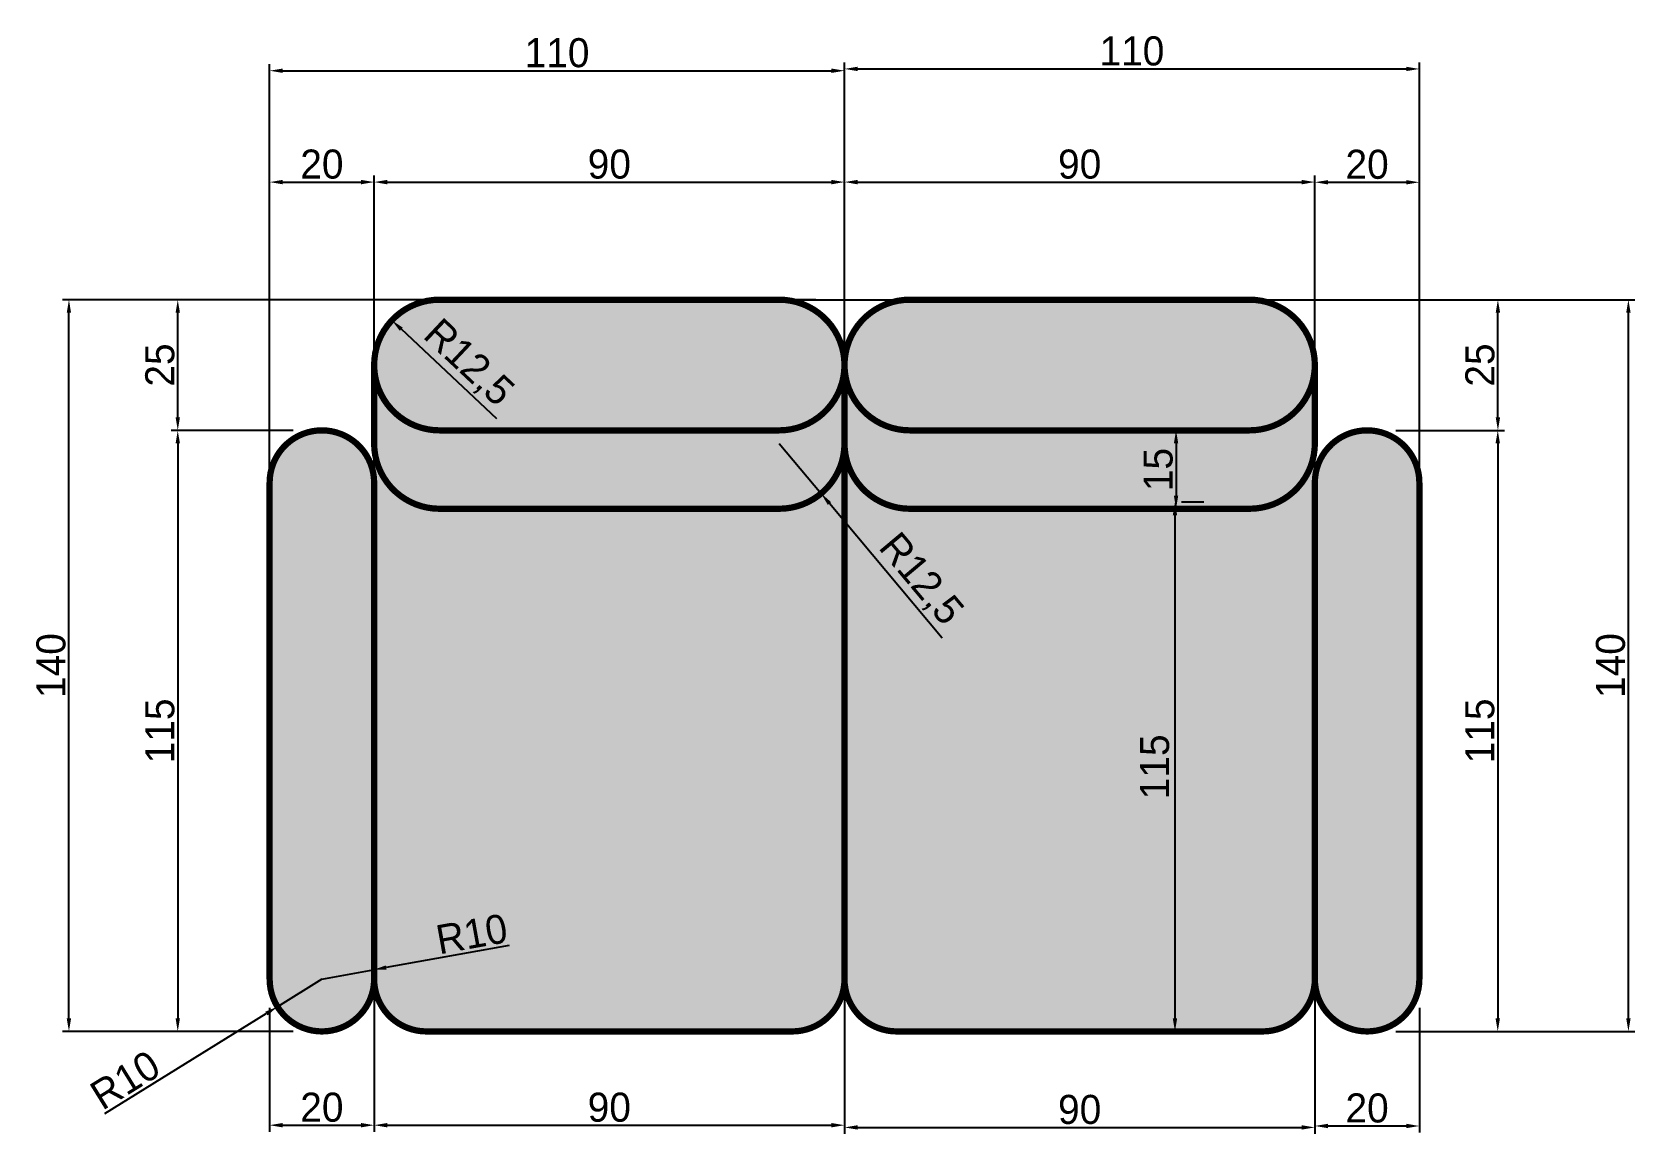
# Model space of a CAD drawing. Header units: millimetres. Extents: x -45 to 261, y -20 to 191.
import ezdxf

# ---------------------------------------------------------------- set-up
doc = ezdxf.new("R2010")
doc.units = ezdxf.units.MM
doc.dimstyles.new('ISO-25', dxfattribs={"dimtxt": 5.56, "dimasz": 2.5, "dimexe": 1.25, "dimexo": 5.5, "dimtad": 1, "dimtxsty": 'Standard', "dimcen": 2.5, "dimadec": 0, "dimazin": 0, "dimtfac": 1, "dimtmove": 0, "dimatfit": 3, "dimfxl": 1, "dimarcsym": 0})

# ---------------------------------------------------------------- blocks, each defined once
blk = doc.blocks.new('*D7')
at = {"color": 0, "lineweight": -2}
for p, q in [((4.5, 140), (-39.65, 140)), ((-38.4, 2.5), (-38.4, 137.5)), ((4.5, 0), (-39.65, 0))]:
    blk.add_line(p, q, dxfattribs=at)
at = {"color": 0}
for points in [[(-38.82, 137.5), (-37.99, 137.5), (-38.4, 140)], [(-38.82, 2.5), (-37.99, 2.5), (-38.4, 0)]]:
    blk.add_solid(points, dxfattribs=at)
at = {"layer": 'Defpoints', "color": 0}
for p in [(-38.4, 140), (10, 140), (10, 0)]:
    blk.add_point(p, dxfattribs=at)
at = {"color": 0, "insert": (-41.81, 70), "char_height": 5.56, "attachment_point": 5, "rotation": 90}
blk.add_mtext('140', dxfattribs=at)
blk = doc.blocks.new('*D9')
at = {"color": 0, "lineweight": -2}
for p, q in [((104.5, 140), (-18.83, 140)), ((-17.58, 117.5), (-17.58, 137.5)), ((4.5, 115), (-18.83, 115))]:
    blk.add_line(p, q, dxfattribs=at)
at = {"color": 0}
for points in [[(-17.99, 137.5), (-17.16, 137.5), (-17.58, 140)], [(-17.99, 117.5), (-17.16, 117.5), (-17.58, 115)]]:
    blk.add_solid(points, dxfattribs=at)
at = {"layer": 'Defpoints', "color": 0}
for p in [(-17.58, 140), (110, 140), (10, 115)]:
    blk.add_point(p, dxfattribs=at)
at = {"color": 0, "insert": (-20.98, 127.5), "char_height": 5.56, "attachment_point": 5, "rotation": 90}
blk.add_mtext('25', dxfattribs=at)
blk = doc.blocks.new('*D10')
at = {"color": 0, "lineweight": -2}
for p, q in [((4.5, 115), (-18.83, 115)), ((-17.58, 112.5), (-17.58, 2.5)), ((4.5, 0), (-18.83, 0))]:
    blk.add_line(p, q, dxfattribs=at)
at = {"color": 0}
for points in [[(-17.99, 112.5), (-17.16, 112.5), (-17.58, 115)], [(-17.99, 2.5), (-17.16, 2.5), (-17.58, 0)]]:
    blk.add_solid(points, dxfattribs=at)
at = {"layer": 'Defpoints', "color": 0}
for p in [(10, 115), (-17.58, 0), (10, 0)]:
    blk.add_point(p, dxfattribs=at)
at = {"color": 0, "insert": (-20.98, 57.5), "char_height": 5.56, "attachment_point": 5, "rotation": 90}
blk.add_mtext('115', dxfattribs=at)
blk = doc.blocks.new('*D11')
at = {"color": 0, "lineweight": -2}
for p, q in [((0, 94.7), (0, 163.75)), ((20, 94.7), (20, 163.75)), ((2.5, 162.5), (17.5, 162.5))]:
    blk.add_line(p, q, dxfattribs=at)
at = {"color": 0}
for points in [[(2.5, 162.92), (2.5, 162.08), (0, 162.5)], [(17.5, 162.92), (17.5, 162.08), (20, 162.5)]]:
    blk.add_solid(points, dxfattribs=at)
at = {"layer": 'Defpoints', "color": 0}
for p in [(20, 162.5), (0, 89.2), (20, 89.2)]:
    blk.add_point(p, dxfattribs=at)
at = {"color": 0, "insert": (10, 165.91), "char_height": 5.56, "attachment_point": 5}
blk.add_mtext('20', dxfattribs=at)
blk = doc.blocks.new('*D12')
at = {"color": 0, "lineweight": -2}
for p, q in [((20, 133), (20, 163.75)), ((110, 133), (110, 163.75)), ((22.5, 162.5), (107.5, 162.5))]:
    blk.add_line(p, q, dxfattribs=at)
at = {"color": 0}
for points in [[(22.5, 162.92), (22.5, 162.08), (20, 162.5)], [(107.5, 162.92), (107.5, 162.08), (110, 162.5)]]:
    blk.add_solid(points, dxfattribs=at)
at = {"layer": 'Defpoints', "color": 0}
for p in [(110, 162.5), (20, 127.5), (110, 127.5)]:
    blk.add_point(p, dxfattribs=at)
at = {"color": 0, "insert": (65, 165.91), "char_height": 5.56, "attachment_point": 5}
blk.add_mtext('90', dxfattribs=at)
blk = doc.blocks.new('*D13')
at = {"color": 0, "lineweight": -2}
for p, q in [((110, 133), (110, 163.75)), ((200, 133), (200, 163.75)), ((112.5, 162.5), (197.5, 162.5))]:
    blk.add_line(p, q, dxfattribs=at)
at = {"color": 0}
for points in [[(112.5, 162.92), (112.5, 162.08), (110, 162.5)], [(197.5, 162.92), (197.5, 162.08), (200, 162.5)]]:
    blk.add_solid(points, dxfattribs=at)
at = {"layer": 'Defpoints', "color": 0}
for p in [(200, 162.5), (110, 127.5), (200, 127.5)]:
    blk.add_point(p, dxfattribs=at)
at = {"color": 0, "insert": (155, 165.91), "char_height": 5.56, "attachment_point": 5}
blk.add_mtext('90', dxfattribs=at)
blk = doc.blocks.new('*D14')
at = {"color": 0, "lineweight": -2}
for p, q in [((200, 98.61), (200, 163.72)), ((220, 98.61), (220, 163.72)), ((202.5, 162.47), (217.5, 162.47))]:
    blk.add_line(p, q, dxfattribs=at)
at = {"color": 0}
for points in [[(202.5, 162.88), (202.5, 162.05), (200, 162.47)], [(217.5, 162.88), (217.5, 162.05), (220, 162.47)]]:
    blk.add_solid(points, dxfattribs=at)
at = {"layer": 'Defpoints', "color": 0}
for p in [(220, 162.47), (200, 93.11), (220, 93.11)]:
    blk.add_point(p, dxfattribs=at)
at = {"color": 0, "insert": (210, 165.87), "char_height": 5.56, "attachment_point": 5}
blk.add_mtext('20', dxfattribs=at)
blk = doc.blocks.new('*D15')
at = {"color": 0, "lineweight": -2}
for p, q in [((0, 100.2), (0, 185.06)), ((110, 100.2), (110, 185.06)), ((2.5, 183.81), (107.5, 183.81))]:
    blk.add_line(p, q, dxfattribs=at)
at = {"color": 0}
for points in [[(2.5, 184.23), (2.5, 183.39), (0, 183.81)], [(107.5, 184.23), (107.5, 183.39), (110, 183.81)]]:
    blk.add_solid(points, dxfattribs=at)
at = {"layer": 'Defpoints', "color": 0}
for p in [(110, 183.81), (0, 94.7), (110, 94.7)]:
    blk.add_point(p, dxfattribs=at)
at = {"color": 0, "insert": (55, 187.22), "char_height": 5.56, "attachment_point": 5}
blk.add_mtext('110', dxfattribs=at)
blk = doc.blocks.new('*D16')
at = {"color": 0, "lineweight": -2}
for p, q in [((110, 113.5), (110, 185.4)), ((112.5, 184.15), (217.5, 184.15)), ((220, 113.5), (220, 185.4))]:
    blk.add_line(p, q, dxfattribs=at)
at = {"color": 0}
for points in [[(112.5, 184.57), (112.5, 183.74), (110, 184.15)], [(217.5, 184.57), (217.5, 183.74), (220, 184.15)]]:
    blk.add_solid(points, dxfattribs=at)
at = {"layer": 'Defpoints', "color": 0}
for p in [(220, 184.15), (110, 108), (220, 108)]:
    blk.add_point(p, dxfattribs=at)
at = {"color": 0, "insert": (165, 187.56), "char_height": 5.56, "attachment_point": 5}
blk.add_mtext('110', dxfattribs=at)
blk = doc.blocks.new('*D17')
at = {"color": 0, "lineweight": -2}
for p, q in [((170.08, 115), (172.19, 115)), ((173.44, 112.5), (173.44, 102.5)), ((170.08, 100), (172.19, 100))]:
    blk.add_line(p, q, dxfattribs=at)
at = {"color": 0}
for points in [[(173.03, 112.5), (173.86, 112.5), (173.44, 115)], [(173.03, 102.5), (173.86, 102.5), (173.44, 100)]]:
    blk.add_solid(points, dxfattribs=at)
at = {"layer": 'Defpoints', "color": 0}
for p in [(175.58, 115), (173.44, 100), (175.58, 100)]:
    blk.add_point(p, dxfattribs=at)
at = {"color": 0, "insert": (170.04, 107.5), "char_height": 5.56, "attachment_point": 5, "rotation": 90}
blk.add_mtext('15', dxfattribs=at)
blk = doc.blocks.new('*D18')
at = {"color": 0, "lineweight": -2}
blk.add_line((43.48, 117.19), (25.21, 134.34), dxfattribs=at)
at = {"color": 0}
blk.add_solid([(25.49, 134.65), (24.92, 134.04), (23.39, 136.06)], dxfattribs=at)
at = {"layer": 'Defpoints', "color": 0}
for p in [(23.39, 136.06), (32.5, 127.5)]:
    blk.add_point(p, dxfattribs=at)
at = {"color": 0, "insert": (37.9, 127.73), "char_height": 5.56, "attachment_point": 5, "rotation": 316.8109}
blk.add_mtext('R12,5', dxfattribs=at)
blk = doc.blocks.new('*D19')
at = {"color": 0, "lineweight": -2}
for p, q in [((97.5, 112.5), (105.53, 102.92)), ((128.71, 75.23), (107.13, 101))]:
    blk.add_line(p, q, dxfattribs=at)
at = {"color": 0}
blk.add_solid([(107.45, 101.27), (106.81, 100.73), (105.53, 102.92)], dxfattribs=at)
at = {"layer": 'Defpoints', "color": 0}
for p in [(97.5, 112.5), (105.53, 102.92)]:
    blk.add_point(p, dxfattribs=at)
at = {"color": 0, "insert": (124.43, 86.37), "char_height": 5.56, "attachment_point": 5, "rotation": 309.9476}
blk.add_mtext('R12,5', dxfattribs=at)
blk = doc.blocks.new('*D21')
at = {"color": 0, "lineweight": -2}
for p, q in [((20, 27.78), (20, -19.19)), ((110, 27.78), (110, -19.19)), ((22.5, -17.94), (107.5, -17.94))]:
    blk.add_line(p, q, dxfattribs=at)
at = {"color": 0}
for points in [[(22.5, -17.52), (22.5, -18.36), (20, -17.94)], [(107.5, -17.52), (107.5, -18.36), (110, -17.94)]]:
    blk.add_solid(points, dxfattribs=at)
at = {"layer": 'Defpoints', "color": 0}
for p in [(20, 33.28), (110, 33.28), (110, -17.94)]:
    blk.add_point(p, dxfattribs=at)
at = {"color": 0, "insert": (65, -14.53), "char_height": 5.56, "attachment_point": 5}
blk.add_mtext('90', dxfattribs=at)
blk = doc.blocks.new('*D22')
at = {"color": 0, "lineweight": -2}
for p, q in [((110, 29.17), (110, -19.61)), ((200, 29.17), (200, -19.61)), ((112.5, -18.36), (197.5, -18.36))]:
    blk.add_line(p, q, dxfattribs=at)
at = {"color": 0}
for points in [[(112.5, -17.95), (112.5, -18.78), (110, -18.36)], [(197.5, -17.95), (197.5, -18.78), (200, -18.36)]]:
    blk.add_solid(points, dxfattribs=at)
at = {"layer": 'Defpoints', "color": 0}
for p in [(110, 34.67), (200, 34.67), (200, -18.36)]:
    blk.add_point(p, dxfattribs=at)
at = {"color": 0, "insert": (155, -14.96), "char_height": 5.56, "attachment_point": 5}
blk.add_mtext('90', dxfattribs=at)
blk = doc.blocks.new('*D23')
at = {"color": 0, "lineweight": -2}
for p, q in [((0, 4.5), (0, -19.19)), ((20, 4.5), (20, -19.19)), ((2.5, -17.94), (17.5, -17.94))]:
    blk.add_line(p, q, dxfattribs=at)
at = {"color": 0}
for points in [[(2.5, -17.52), (2.5, -18.36), (0, -17.94)], [(17.5, -17.52), (17.5, -18.36), (20, -17.94)]]:
    blk.add_solid(points, dxfattribs=at)
at = {"layer": 'Defpoints', "color": 0}
for p in [(0, 10), (20, 10), (20, -17.94)]:
    blk.add_point(p, dxfattribs=at)
at = {"color": 0, "insert": (10, -14.53), "char_height": 5.56, "attachment_point": 5}
blk.add_mtext('20', dxfattribs=at)
blk = doc.blocks.new('*D24')
at = {"color": 0, "lineweight": -2}
for p, q in [((200, 4.5), (200, -19.34)), ((220, 4.5), (220, -19.34)), ((202.5, -18.09), (217.5, -18.09))]:
    blk.add_line(p, q, dxfattribs=at)
at = {"color": 0}
for points in [[(202.5, -17.67), (202.5, -18.51), (200, -18.09)], [(217.5, -17.67), (217.5, -18.51), (220, -18.09)]]:
    blk.add_solid(points, dxfattribs=at)
at = {"layer": 'Defpoints', "color": 0}
for p in [(200, 10), (220, 10), (220, -18.09)]:
    blk.add_point(p, dxfattribs=at)
at = {"color": 0, "insert": (210, -14.68), "char_height": 5.56, "attachment_point": 5}
blk.add_mtext('20', dxfattribs=at)
blk = doc.blocks.new('*D27')
at = {"color": 0, "lineweight": -2}
for p, q in [((10, 10), (1.5, 4.73)), ((-31.5, -15.7), (-0.63, 3.42))]:
    blk.add_line(p, q, dxfattribs=at)
blk.add_arc((10, 10), 10, 204.6085, 238.4873, dxfattribs=at)
at = {"color": 0}
blk.add_solid([(-0.85, 3.77), (-0.41, 3.06), (1.5, 4.73)], dxfattribs=at)
at = {"layer": 'Defpoints', "color": 0}
for p in [(10, 10), (1.5, 4.73)]:
    blk.add_point(p, dxfattribs=at)
at = {"color": 0, "insert": (-27.64, -9.3), "char_height": 5.56, "attachment_point": 5, "rotation": 31.7705}
blk.add_mtext('R10', dxfattribs=at)
blk = doc.blocks.new('*D28')
at = {"color": 0, "lineweight": -2}
for p, q in [((215.5, 115), (236.25, 115)), ((235, 112.5), (235, 2.5)), ((215.5, 0), (236.25, 0))]:
    blk.add_line(p, q, dxfattribs=at)
at = {"color": 0}
for points in [[(234.58, 112.5), (235.42, 112.5), (235, 115)], [(234.58, 2.5), (235.42, 2.5), (235, 0)]]:
    blk.add_solid(points, dxfattribs=at)
at = {"layer": 'Defpoints', "color": 0}
for p in [(210, 115), (210, 0), (235, 0)]:
    blk.add_point(p, dxfattribs=at)
at = {"color": 0, "insert": (231.59, 57.5), "char_height": 5.56, "attachment_point": 5, "rotation": 90}
blk.add_mtext('115', dxfattribs=at)
blk = doc.blocks.new('*D29')
at = {"color": 0, "lineweight": -2}
for p, q in [((215.5, 140), (236.28, 140)), ((235.03, 117.5), (235.03, 137.5)), ((215.5, 115), (236.28, 115))]:
    blk.add_line(p, q, dxfattribs=at)
at = {"color": 0}
for points in [[(234.61, 137.5), (235.45, 137.5), (235.03, 140)], [(234.61, 117.5), (235.45, 117.5), (235.03, 115)]]:
    blk.add_solid(points, dxfattribs=at)
at = {"layer": 'Defpoints', "color": 0}
for p in [(210, 140), (235.03, 140), (210, 115)]:
    blk.add_point(p, dxfattribs=at)
at = {"color": 0, "insert": (231.62, 127.5), "char_height": 5.56, "attachment_point": 5, "rotation": 90}
blk.add_mtext('25', dxfattribs=at)
blk = doc.blocks.new('*D30')
at = {"color": 0, "lineweight": -2}
for p, q in [((38, 140), (261.25, 140)), ((260, 2.5), (260, 137.5)), ((215.5, 0), (261.25, 0))]:
    blk.add_line(p, q, dxfattribs=at)
at = {"color": 0}
for points in [[(259.58, 137.5), (260.42, 137.5), (260, 140)], [(259.58, 2.5), (260.42, 2.5), (260, 0)]]:
    blk.add_solid(points, dxfattribs=at)
at = {"layer": 'Defpoints', "color": 0}
for p in [(32.5, 140), (260, 140), (210, 0)]:
    blk.add_point(p, dxfattribs=at)
at = {"color": 0, "insert": (256.6, 70), "char_height": 5.56, "attachment_point": 5, "rotation": 90}
blk.add_mtext('140', dxfattribs=at)

msp = doc.modelspace()

# ---------------------------------------------------------------- hatches: boundary and pattern name
h = msp.add_hatch(color=256)
h.set_gradient(color1=(255, 0, 0), one_color=1, tint=1, name='INVCYLINDER')
h.paths.add_polyline_path([(122.5, 140, 0.4142136), (110, 127.5, 0.4142136), (122.5, 115), (187.5, 115, 0.4142136), (200, 127.5, 0.4142136), (187.5, 140)])
h.paths.add_polyline_path([(97.5, 140), (32.5, 140, 0.4142136), (20, 127.5, 0.4142136), (32.5, 115), (97.5, 115, 0.4142136), (110, 127.5, 0.4142136)])
h.paths.add_polyline_path([(32.5, 115, -0.4142136), (20, 127.5), (20, 122.5), (20, 112.5, 0.4142136), (32.5, 100), (97.5, 100, 0.4141372), (110, 112.497), (110, 122.503), (110, 122.503), (110, 127.5, -0.4142136), (97.5, 115)])
h.paths.add_polyline_path([(122.5, 115, -0.4142136), (110, 127.5), (110, 122.5), (110, 112.497, 0.4141372), (122.5, 100), (187.5, 100, 0.4142136), (200, 112.5), (200, 127.5, -0.4142136), (187.5, 115)])
h.paths.add_polyline_path([(32.293, 139.355), (49.859, 122.866), (43.517, 116.109), (25.95, 132.599)], flags=24)
h.paths.add_polyline_path([(165.869, 102.403), (165.869, 112.597), (174.209, 112.597), (174.209, 102.403)], flags=24)
h = msp.add_hatch(color=256)
h.set_gradient(color1=(0, 255, 255), one_color=1, tint=1, name='INVCYLINDER')
h.paths.add_polyline_path([(20, 105, 0.4142136), (10, 115, 0.4142136), (0, 105), (0, 10, 0.4142136), (10, 0, 0.4142136), (20, 10)])
h.paths.add_polyline_path([(110, 105), (110, 112.498, -0.4141595), (97.5, 100), (32.5, 100, -0.3420269), (20.397, 109.376), (19.241, 108.821, -0.0983336), (20, 105), (20, 10, 0.4142136), (30, 0), (100, 0, 0.4142136), (110, 10)])
h.paths.add_polyline_path([(200, 105, -0.0918476), (200.664, 108.582), (199.481, 108.934, -0.331812), (187.5, 100), (122.5, 100, -0.4141595), (110, 112.498), (110, 105), (110, 10, 0.4142136), (120, 0), (190, 0, 0.4142136), (200, 10)])
h.paths.add_polyline_path([(220, 105, 0.4142136), (210, 115, 0.4142136), (200, 105), (200, 10, 0.4142136), (210, 0, 0.4142136), (220, 10)])
h.paths.add_polyline_path([(30.64, 21.422), (45.231, 24.055), (46.712, 15.848), (32.121, 13.215)], flags=24)
h.paths.add_polyline_path([(120.25, 98.578), (135.72, 80.107), (128.616, 74.157), (113.146, 92.628)], flags=24)
h.paths.add_polyline_path([(165.198, 43.675), (165.198, 57.575), (173.538, 57.575), (173.538, 43.675)], flags=24)

# ---------------------------------------------------------------- linework, layer by layer
for p, q in [((20, 122.5), (20, 127.5)), ((110, 122.5), (110, 127.5)), ((200, 122.503), (200, 127.5)), ((110, 105), (110, 112.498)), ((19.241, 108.821), (20.397, 109.376)), ((200.664, 108.582), (199.481, 108.934)), ((178.736, 101.25), (174.486, 101.25)), ((173.236, 98.75), (173.236, 2.5)), ((45.823, 16.465), (22.301, 12.22)), ((10, 10), (19.841, 11.776)), ((167.736, 0), (171.986, 0))]:
    msp.add_line(p, q)
at = {"const_width": 1.2}
for points in [[(20, 127.5, 0.4142136), (32.5, 115), (97.5, 115, 0.4142136), (110, 127.5), (110, 127.5, 0.4142136), (97.5, 140), (32.5, 140, 0.4142136), (20, 127.5)], [(110, 127.5, -0.4142136), (122.5, 140), (187.5, 140, -0.4142136), (200, 127.5), (200, 127.5, -0.4142136), (187.5, 115), (122.5, 115, -0.4142136), (110, 127.5)], [(0, 10, 0.4142136), (10, 0), (10, 0, 0.4142136), (20, 10), (20, 105, 0.4142136), (10, 115), (10, 115, 0.4142136), (0, 105)], [(200, 10, 0.4142136), (210, 0), (210, 0, 0.4142136), (220, 10), (220, 105, 0.4142136), (210, 115), (210, 115, 0.4142136), (200, 105)]]:
    msp.add_lwpolyline(points, format="xyb", close=True, dxfattribs=at)
for points in [[(110, 122.5), (110, 112.5, -0.4142136), (97.5, 100), (32.5, 100, -0.4142136), (20, 112.5), (20, 127.5)], [(110, 127.5), (110, 10, 0.4142136), (120, 0), (190, 0, 0.4142136), (200, 10), (200, 105)], [(200, 127.5), (200, 112.5, -0.4142136), (187.5, 100), (122.5, 100, -0.4142136), (110, 112.5), (110, 122.503)], [(20, 105), (20, 10, 0.4142136), (30, 0), (100, 0, 0.4142136), (110, 10), (110, 105)]]:
    msp.add_lwpolyline(points, format="xyb", dxfattribs=at)
for points in [[(172.819, 98.75), (173.653, 98.75), (173.236, 101.25)], [(22.227, 12.63), (22.375, 11.81), (19.841, 11.776)], [(172.819, 2.5), (173.653, 2.5), (173.236, 0)]]:
    msp.add_solid(points)

# ---------------------------------------------------------------- texts
at = {"char_height": 5.56, "attachment_point": 5}
for s, insert, rotation in [('115', (169.368, 50.625), 90), ('R10', (38.676, 18.635), 10.22941)]:
    msp.add_mtext(s, dxfattribs=dict(at, insert=insert, rotation=rotation))

# ---------------------------------------------------------------- dimensions: what is measured, and where the dimension line sits
for base, p1, p2, picture, middle in [((110, 183.811), (0, 94.7), (110, 94.7), '*D15', (55, 187.216)), ((220, 184.153), (110, 108.003), (220, 108.003), '*D16', (165, 187.558)), ((20, 162.5), (0, 89.2), (20, 89.2), '*D11', (10, 165.905)), ((110, 162.5), (20, 127.5), (110, 127.5), '*D12', (65, 165.905)), ((200, 162.5), (110, 127.5), (200, 127.5), '*D13', (155, 165.905)), ((220, 162.466), (200, 93.112), (220, 93.112), '*D14', (210, 165.871)), ((200, -18.362), (110, 34.671), (200, 34.671), '*D22', (155, -14.957)), ((110, -17.939), (20, 33.279), (110, 33.279), '*D21', (65, -14.534)), ((20, -17.939), (0, 10), (20, 10), '*D23', (10, -14.534)), ((220, -18.089), (200, 10), (220, 10), '*D24', (210, -14.684))]:
    dim = msp.add_linear_dim(base=base, p1=p1, p2=p2, dimstyle='ISO-25')
    dim.commit()
    dim.dimension.update_dxf_attribs({"geometry": picture, "text_midpoint": middle})
for base, p1, p2, picture, middle in [((-38.404, 140), (10, 0), (10, 140), '*D7', (-41.809, 70)), ((-17.577, 140), (10, 115), (110, 140), '*D9', (-20.982, 127.5)), ((260, 140), (210, 0), (32.5, 140), '*D30', (256.595, 70)), ((235.029, 140), (210, 115), (210, 140), '*D29', (231.624, 127.5)), ((-17.577, 0), (10, 115), (10, 0), '*D10', (-20.982, 57.5)), ((173.444, 100), (175.58, 115), (175.58, 100), '*D17', (170.039, 107.5)), ((235, 0), (210, 115), (210, 0), '*D28', (231.595, 57.5))]:
    dim = msp.add_linear_dim(base=base, p1=p1, p2=p2, angle=90, dimstyle='ISO-25')
    dim.commit()
    dim.dimension.update_dxf_attribs({"geometry": picture, "text_midpoint": middle})
for center, mpoint, picture, middle in [((32.5, 127.5), (23.386, 136.055), '*D18', (35.257, 124.912)), ((97.5, 112.5), (105.526, 102.917), '*D19', (121.467, 83.884)), ((10, 10), (1.498, 4.735), '*D27', (-25.845, -12.199))]:
    dim = msp.add_radius_dim(center=center, mpoint=mpoint, dimstyle='ISO-25')
    dim.commit()
    dim.dimension.update_dxf_attribs({"geometry": picture, "text_midpoint": middle, "dimtype": 164})

doc.saveas('drawing.dxf')
